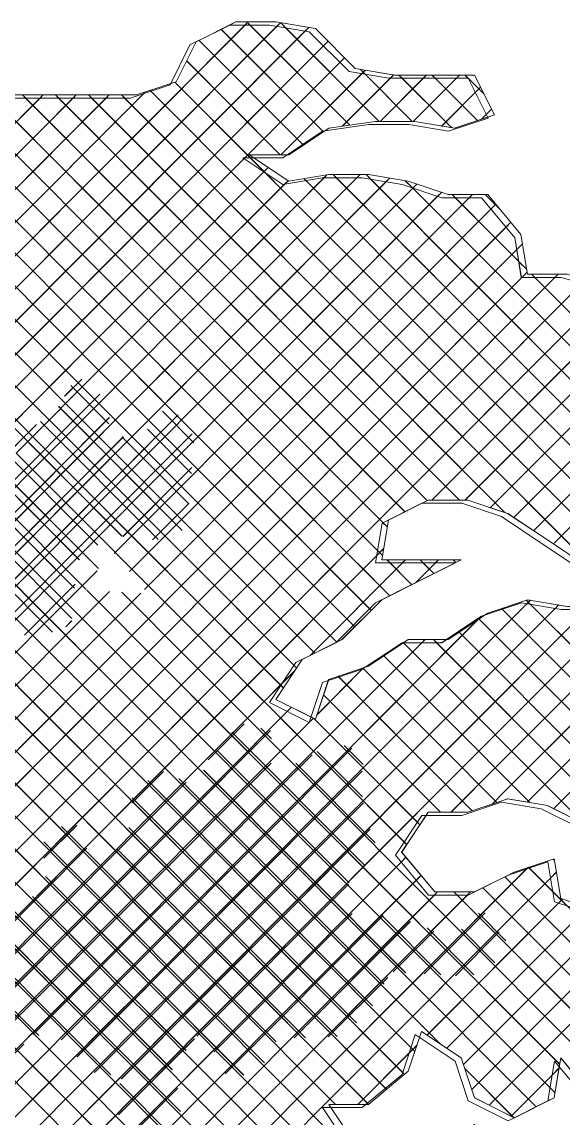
# Model space of a CAD drawing. Header units: millimetres. Extents: x -12186 to 152825, y -4386 to 9463.
# Drawn here: x 122309 to 123591, y 2885 to 5480 of the extents above; entities that cross this region are included whole.
import ezdxf

# ---------------------------------------------------------------- set-up
doc = ezdxf.new("R2010")
doc.units = ezdxf.units.MM
doc.layers.add('G-IMPT', color=8, linetype='Continuous', lineweight=5)
doc.layers.add('L-PLNT', color=71, linetype='Continuous', lineweight=5)

# ---------------------------------------------------------------- blocks, each defined once
blk = doc.blocks.new('SVA_Shades of Green Tree - Australian_Tree_based_on_Leopard_Tree_2901-V502-Section 4')
at = {"layer": 'G-IMPT'}
for p, q in [((-37307.8, 4766.4), (-36595.2, 5480.2)), ((-37266.1, 4729.8), (-36518.8, 5478.3)), ((-36602.8, 5472.8), (-36595.4, 5480.2)), ((-36591.2, 5472.8), (-36598.5, 5480.2)), ((-36354.4, 5235.7), (-36598.4, 5480.2)), ((-36527.4, 5469.9), (-36518.9, 5478.3)), ((-36506.5, 5466.4), (-36518.3, 5478.2)), ((-36284.6, 5244.3), (-36518.1, 5478.2)), ((-37308, 4766.4), (-36602.8, 5472.8)), ((-37266.2, 4729.8), (-36527.4, 5469.9)), ((-37199.7, 4718), (-36460.2, 5458.7)), ((-37199.5, 4718), (-36451.7, 5467.1)), ((-36718.6, 5433), (-36639, 5472.8)), ((-36420, 5222.9), (-36659.3, 5462.6)), ((-36417, 5220.1), (-36659.2, 5462.7)), ((-36354.5, 5235.7), (-36591.2, 5472.8)), ((-36284.7, 5244.3), (-36506.5, 5466.4)), ((-36460.2, 5458.7), (-36451.8, 5467.1)), ((-37158.9, 4680.3), (-36405.9, 5434.6)), ((-36465.6, 5190.2), (-36711.5, 5436.5)), ((-36464, 5188.7), (-36711.4, 5436.5)), ((-36417, 5423.5), (-36406, 5434.6)), ((-36833.8, 4931.7), (-37302.9, 5401.6)), ((-37159.1, 4680.3), (-36417, 5423.5)), ((-36886, 4905.5), (-37376.3, 5396.6)), ((-36886.1, 4905.5), (-37372.2, 5392.4)), ((-36831, 4930.4), (-36366.7, 5395.4)), ((-36519.4, 5165.7), (-36741.2, 5387.8)), ((-36519.3, 5165.7), (-36741, 5387.8)), ((-36603.6, 5158.3), (-36377.9, 5384.3)), ((-36377.9, 5384.3), (-36366.9, 5395.4)), ((-36938.2, 4879.4), (-37424.3, 5366.3)), ((-36938.3, 4879.4), (-37424.3, 5366.2)), ((-36517.9, 5165.7), (-36326.2, 5357.7)), ((-36517.8, 5165.7), (-36317.6, 5366.1)), ((-36372.1, 5233.2), (-36250.5, 5354.9)), ((-36318.3, 5356.4), (-36330.1, 5368.2)), ((-36206.3, 5244.3), (-36330, 5368.2)), ((-36326.2, 5357.7), (-36317.8, 5366.1)), ((-36206.5, 5244.3), (-36318.3, 5356.4)), ((-36282.7, 5244.3), (-36172.8, 5354.4)), ((-36258.6, 5347), (-36250.7, 5354.9)), ((-36230.7, 5347), (-36238.1, 5354.4)), ((-36113.6, 5229.8), (-36237.9, 5354.4)), ((-36204.4, 5244.3), (-36094.5, 5354.4)), ((-36180.3, 5347), (-36172.9, 5354.4)), ((-36152.4, 5347), (-36159.8, 5354.4)), ((-36052, 5246.6), (-36159.6, 5354.4)), ((-36102, 5347), (-36094.6, 5354.4)), ((-36073.7, 5346.6), (-36081.5, 5354.4)), ((-36036.2, 5309.2), (-36081.3, 5354.4)), ((-36590.3, 5158.3), (-36769.2, 5337.5)), ((-36296.1, 4863.7), (-36769.1, 5337.5)), ((-36372.2, 5233.2), (-36258.6, 5347)), ((-36282.8, 5244.3), (-36180.3, 5347)), ((-36113.7, 5229.8), (-36230.7, 5347)), ((-36204.5, 5244.3), (-36102, 5347)), ((-36052.1, 5246.6), (-36152.4, 5347)), ((-36136.7, 5233.7), (-36044.6, 5325.9)), ((-36036.3, 5309.2), (-36073.1, 5346)), ((-36056.9, 5313.7), (-36044.7, 5325.9)), ((-37447.9, 4939.8), (-37081.1, 5307.2)), ((-37447.9, 4939.9), (-37088.6, 5299.8)), ((-37410.7, 4898.8), (-37010.3, 5299.8)), ((-37410.5, 4898.8), (-37002.8, 5307.2)), ((-37368.1, 4863), (-36932.1, 5299.8)), ((-37368, 4863), (-36924.5, 5307.2)), ((-37332.7, 4820.1), (-36843.3, 5310.2)), ((-37332.6, 4820.1), (-36839.5, 5314)), ((-37123.1, 5299.8), (-37130.5, 5307.2)), ((-36472.3, 4648), (-37130.4, 5307.2)), ((-36472.4, 4648), (-37123.1, 5299.8)), ((-37088.6, 5299.8), (-37081.3, 5307.2)), ((-37044.8, 5299.8), (-37052.2, 5307.2)), ((-36422.9, 4677), (-37052.1, 5307.2)), ((-36423.1, 4677), (-37044.8, 5299.8)), ((-37010.3, 5299.8), (-37003, 5307.2)), ((-36966.5, 5299.8), (-36973.9, 5307.2)), ((-36402.1, 4734.5), (-36973.8, 5307.2)), ((-36402.2, 4734.5), (-36966.5, 5299.8)), ((-36932.1, 5299.8), (-36924.7, 5307.2)), ((-36888.2, 5299.8), (-36895.6, 5307.2)), ((-36378.7, 4789.5), (-36895.5, 5307.2)), ((-36378.8, 4789.5), (-36888.2, 5299.8)), ((-36843.3, 5310.2), (-36839.6, 5314)), ((-36826.1, 5316), (-36828, 5317.9)), ((-36354.8, 4844), (-36827.8, 5317.9)), ((-36354.9, 4844), (-36826.1, 5316)), ((-36136.8, 5233.7), (-36056.9, 5313.7)), ((-36955.6, 4818.4), (-37427.2, 5290.8)), ((-36955.7, 4818.4), (-37427.2, 5290.7)), ((-36833.9, 4931.7), (-37182.5, 5280.8)), ((-36042.3, 5249.8), (-36018.5, 5273.7)), ((-36030.8, 5261.4), (-36018.6, 5273.7)), ((-36042.4, 5249.8), (-36030.8, 5261.4)), ((-36964.3, 4748.7), (-37438.2, 5223.4)), ((-36964.4, 4748.7), (-37438.2, 5223.3)), ((-36417.2, 5220.1), (-36418.4, 5221.3)), ((-36464.2, 5188.7), (-36465.6, 5190.2)), ((-36920, 4625.8), (-37440.6, 5147.3)), ((-36919.9, 4625.8), (-37440.5, 5147.3)), ((-36831.1, 4930.4), (-36607.2, 5154.6)), ((-36606.5, 5155.3), (-36605.2, 5156.6)), ((-36605.2, 5156.6), (-36603.6, 5158.3)), ((-36555.9, 5123.7), (-36590.3, 5158.3)), ((-36777.8, 4905.3), (-36558.2, 5125.3)), ((-36777.7, 4905.3), (-36547.8, 5135.6)), ((-36692.1, 4834.2), (-36409.1, 5117.7)), ((-36686.9, 4761), (-36330, 5118.5)), ((-36558.2, 5125.3), (-36547.9, 5135.6)), ((-36296.3, 4863.7), (-36555.9, 5123.7)), ((-36415.8, 5111.1), (-36409.2, 5117.7)), ((-36386.7, 5111.1), (-36394, 5118.5)), ((-36073.8, 4797.9), (-36393.9, 5118.5)), ((-36337.5, 5111.1), (-36330.1, 5118.5)), ((-36305.1, 5107.8), (-36315.7, 5118.5)), ((-36052.2, 4854.6), (-36315.6, 5118.5)), ((-36724.6, 4880.2), (-36512.5, 5092.6)), ((-36724.5, 4880.2), (-36500.8, 5104.2)), ((-36687, 4761), (-36337.5, 5111.1)), ((-36653.7, 4715.9), (-36268.6, 5101.7)), ((-36653.6, 4715.9), (-36260, 5110.1)), ((-36615.9, 4675.2), (-36195.8, 5096.1)), ((-36512.3, 5092.9), (-36509.1, 5096.1)), ((-36509.1, 5096.1), (-36500.9, 5104.2)), ((-36494.4, 5032.3), (-36415.8, 5111.1)), ((-36458.4, 5104.5), (-36462.6, 5108.8)), ((-36124.5, 4770.2), (-36462.5, 5108.8)), ((-36124.7, 4770.2), (-36458.4, 5104.5)), ((-36074, 4797.9), (-36386.7, 5111.1)), ((-36052.3, 4854.6), (-36305.1, 5107.8)), ((-36268.6, 5101.7), (-36260.1, 5110.1)), ((-36206.2, 5087.2), (-36222.9, 5103.9)), ((-36030.6, 4911.4), (-36222.8, 5103.9)), ((-36205.1, 5086.8), (-36195.9, 5096.1)), ((-36942.3, 4569.8), (-37450, 5078.4)), ((-36942.4, 4569.8), (-37450, 5078.2)), ((-36616, 4675.2), (-36205.1, 5086.8)), ((-36339.6, 4873.7), (-36146.4, 5067.2)), ((-36339.5, 4873.7), (-36137, 5076.5)), ((-36276, 4859), (-36071.4, 5063.9)), ((-36275.8, 4859), (-36063.9, 5071.3)), ((-36030.7, 4911.4), (-36206.2, 5087.2)), ((-36146.4, 5067.2), (-36137.2, 5076.5)), ((-36104.7, 5063.9), (-36112, 5071.3)), ((-36001.7, 4960.9), (-36111.9, 5071.3)), ((-36001.8, 4960.9), (-36104.7, 5063.9)), ((-36071.4, 5063.9), (-36064, 5071.3)), ((-35996.1, 5033.6), (-36033.8, 5071.3)), ((-35996, 5033.6), (-36033.6, 5071.3)), ((-36222.5, 4834.1), (-36019.9, 5037.1)), ((-36222.4, 4834.1), (-36008.4, 5048.5)), ((-36019.9, 5037.1), (-36008.5, 5048.5)), ((-36692.2, 4834.2), (-36494.7, 5032)), ((-36187.3, 4791), (-35984.3, 4994.3)), ((-36187.1, 4791), (-35972.8, 5005.7)), ((-35984.3, 4994.3), (-35972.9, 5005.7)), ((-35955.3, 4914.3), (-36001.8, 4960.9)), ((-35935, 4894.1), (-36001.7, 4960.9)), ((-36056.6, 4843.4), (-35958.9, 4941.3)), ((-36056.5, 4843.4), (-35945.2, 4954.9)), ((-35958.9, 4941.3), (-35945.3, 4954.9)), ((-36957.6, 4803.7), (-36831.1, 4930.4)), ((-36957.4, 4803.7), (-36831, 4930.4)), ((-36688.8, 4786.3), (-36833.9, 4931.7)), ((-36688.7, 4786.3), (-36833.8, 4931.7)), ((-35442.8, 4322.5), (-36030.7, 4911.4)), ((-35442.7, 4322.5), (-36030.6, 4911.4)), ((-35935.2, 4894.1), (-35954.3, 4913.2)), ((-36957.2, 4725.6), (-36777.8, 4905.3)), ((-36957.1, 4725.6), (-36777.7, 4905.3)), ((-36932.5, 4671.9), (-36724.6, 4880.2)), ((-36932.4, 4671.9), (-36724.5, 4880.2)), ((-36279.5, 4297.9), (-36886.1, 4905.5)), ((-36265.7, 4284.2), (-36886, 4905.5)), ((-36882.3, 3937.8), (-35934, 4887.7)), ((-36792.7, 3949.1), (-35860.8, 4882.6)), ((-35946.6, 4875.2), (-35934.1, 4887.7)), ((-35916.3, 4875.2), (-35923.6, 4882.6)), ((-35343.2, 4301.3), (-35923.5, 4882.6)), ((-35868.3, 4875.2), (-35860.9, 4882.6)), ((-36288.5, 4228.5), (-36938.3, 4879.4)), ((-36276.9, 4217), (-36938.2, 4879.4)), ((-36882.4, 3937.8), (-35949, 4872.8)), ((-36792.8, 3949.1), (-35868.3, 4875.2)), ((-36675.1, 3988.6), (-35804.2, 4861)), ((-36675, 3988.6), (-35795, 4870)), ((-36576.5, 4636.4), (-36344.9, 4868.4)), ((-36576.4, 4636.4), (-36343.7, 4869.4)), ((-36403.3, 4731.4), (-36276, 4859)), ((-36403.2, 4731.4), (-36275.8, 4859)), ((-36343.9, 4869.4), (-36339.6, 4873.7)), ((-36343.7, 4869.4), (-36339.5, 4873.7)), ((-35648.9, 4215.3), (-36296.3, 4863.7)), ((-35645.1, 4211.6), (-36296.1, 4863.7)), ((-35544.5, 4345.9), (-36052.3, 4854.6)), ((-35544.3, 4345.9), (-36052.2, 4854.6)), ((-35948, 4873.7), (-35946.6, 4875.2)), ((-35344.8, 4302.7), (-35916.3, 4875.2)), ((-36933.2, 4592.8), (-36692.2, 4834.2)), ((-36933.1, 4592.8), (-36692.1, 4834.2)), ((-36876.8, 4178.7), (-36222.5, 4834.1)), ((-36876.7, 4178.7), (-36222.4, 4834.1)), ((-36640.4, 3944.8), (-35734.1, 4852.6)), ((-35688.1, 4176), (-36354.9, 4844)), ((-35684.3, 4172.4), (-36354.8, 4844)), ((-36281.1, 4304.8), (-35743.5, 4843.3)), ((-36131.9, 4768.1), (-36056.6, 4843.4)), ((-36131.7, 4768.1), (-36056.5, 4843.4)), ((-37175.8, 4585), (-36957.6, 4803.7)), ((-37175.7, 4585), (-36957.4, 4803.7)), ((-36337.3, 4198.9), (-36955.7, 4818.4)), ((-36259.8, 4121.4), (-36955.6, 4818.4)), ((-36159.8, 4347.9), (-35700.7, 4807.8)), ((-36159.7, 4347.9), (-35689.9, 4818.5)), ((-36841, 4136.2), (-36187.3, 4791)), ((-36840.8, 4136.2), (-36187.1, 4791)), ((-36542.8, 4640.1), (-36688.8, 4786.3)), ((-36542.7, 4640.1), (-36688.7, 4786.3)), ((-35775.4, 4185.1), (-36378.8, 4789.5)), ((-35775.3, 4185.1), (-36378.7, 4789.5)), ((-36081.4, 4347.9), (-35647.1, 4782.9)), ((-35586.5, 4309.5), (-36074, 4797.9)), ((-37322.4, 4124.5), (-36687, 4761)), ((-37322.2, 4124.5), (-36686.9, 4761)), ((-36929.4, 3969.2), (-36131.9, 4768.1)), ((-36929.3, 3969.2), (-36131.7, 4768.1)), ((-35612.5, 4257.2), (-36124.7, 4770.2)), ((-35606, 4250.8), (-36124.5, 4770.2)), ((-36081.5, 4347.9), (-35658, 4772.2)), ((-36021.1, 4330), (-35586.7, 4765.1)), ((-36021, 4330), (-35579.2, 4772.5)), ((-37192.6, 4489.8), (-36957.2, 4725.6)), ((-37192.5, 4489.8), (-36957.1, 4725.6)), ((-36307.4, 4090.6), (-36964.4, 4748.7)), ((-36303.7, 4086.9), (-36964.3, 4748.7)), ((-36488.4, 4646.2), (-36403.3, 4731.4)), ((-36488.3, 4646.2), (-36403.2, 4731.4)), ((-35987, 4318.7), (-36402.2, 4734.5)), ((-35986.9, 4318.7), (-36402.1, 4734.5)), ((-35965.8, 4306.8), (-35548.4, 4725)), ((-36894.4, 4262.3), (-37340, 4708.6)), ((-36894.3, 4262.3), (-37339.9, 4708.6)), ((-37277.2, 4091.3), (-36653.7, 4715.9)), ((-37277.1, 4091.3), (-36653.6, 4715.9)), ((-36964.8, 4513.8), (-37154.9, 4704.1)), ((-36964.7, 4513.8), (-37154.7, 4704.1)), ((-35966, 4306.8), (-35564.6, 4708.8)), ((-37232.1, 4058.2), (-36616, 4675.2)), ((-37231.9, 4058.2), (-36615.9, 4675.2)), ((-36094.5, 4347.9), (-36423.1, 4677)), ((-36094.4, 4347.9), (-36422.9, 4677)), ((-36951.7, 4241.2), (-37366, 4656.2)), ((-36951.5, 4241.2), (-37365.9, 4656.2)), ((-37145, 4459.1), (-36932.5, 4671.9)), ((-37144.8, 4459.1), (-36932.4, 4671.9)), ((-36171.5, 4346.6), (-36472.4, 4648)), ((-36171.4, 4346.6), (-36472.3, 4648)), ((-37186.9, 4025), (-36576.5, 4636.4)), ((-37186.8, 4025), (-36576.4, 4636.4)), ((-37012, 4482.7), (-37166.6, 4637.5)), ((-37011.9, 4482.7), (-37166.5, 4637.5)), ((-37030.2, 4594.1), (-36989.8, 4634.5)), ((-37030, 4594.1), (-36989.7, 4634.5)), ((-36346.6, 4051.4), (-36920, 4625.8)), ((-36342.8, 4047.7), (-36919.9, 4625.8)), ((-36912.7, 4221.1), (-36488.4, 4646.2)), ((-36912.6, 4221.1), (-36488.3, 4646.2)), ((-36223.7, 4320.4), (-36542.8, 4640.1)), ((-36223.6, 4320.4), (-36542.7, 4640.1)), ((-36995.5, 4206.6), (-37385.6, 4597.4)), ((-36995.3, 4206.6), (-37385.4, 4597.4)), ((-37375.9, 4169.3), (-36947.1, 4598.9)), ((-37375.9, 4169.2), (-36947, 4598.9)), ((-36925.6, 4528.8), (-37015.7, 4619)), ((-36925.5, 4528.8), (-37015.5, 4619)), ((-35919, 4275.4), (-35594.3, 4600.7)), ((-35918.8, 4275.4), (-35575.8, 4619)), ((-36950.4, 4185.6), (-37357.9, 4593.9)), ((-36950.3, 4185.6), (-37357.8, 4593.9)), ((-37059.7, 4452), (-37178.3, 4570.8)), ((-37059.6, 4452), (-37178.2, 4570.8)), ((-37085.2, 4440.5), (-36933.2, 4592.8)), ((-37085.1, 4440.5), (-36933.1, 4592.8)), ((-36751.6, 4276.1), (-37044.5, 4569.4)), ((-36751.5, 4276.1), (-37044.4, 4569.4)), ((-36386.4, 4012.8), (-36942.4, 4569.8)), ((-36385, 4011.6), (-36942.3, 4569.8)), ((-35871.9, 4244.1), (-35540.6, 4575.9)), ((-37375.3, 4091.5), (-36924.4, 4543.1)), ((-37375.3, 4091.4), (-36924.3, 4543.1)), ((-37338, 3972), (-36761.4, 4549.6)), ((-37337.8, 3972), (-36761.3, 4549.6)), ((-36723.9, 4483.6), (-36798.5, 4558.3)), ((-36723.8, 4483.6), (-36798.3, 4558.3)), ((-35872, 4244.1), (-35549.1, 4567.5)), ((-37006.7, 4139.4), (-37392.7, 4526)), ((-37006.5, 4139.4), (-37392.6, 4526.1)), ((-36979.3, 4136.1), (-37382.6, 4540.1)), ((-36979.1, 4136.1), (-37382.5, 4540.1)), ((-37382, 4241.7), (-37097, 4527.2)), ((-37382, 4241.5), (-37096.8, 4527.2)), ((-36808.5, 4254.6), (-37087.6, 4534.2)), ((-36808.4, 4254.6), (-37087.5, 4534.2)), ((-37375.3, 4013.1), (-36891.2, 4497.9)), ((-37375.3, 4013), (-36891.1, 4497.9)), ((-37258.5, 3973.2), (-36727.8, 4504.8)), ((-37258.4, 3973.2), (-36727.7, 4504.8)), ((-36437.3, 3985.4), (-36964.8, 4513.8)), ((-36437.2, 3985.4), (-36964.7, 4513.8)), ((-36736, 4338.8), (-36894.8, 4497.9)), ((-36735.9, 4338.8), (-36894.7, 4497.9)), ((-36730, 4411.2), (-36834.1, 4515.5)), ((-36729.8, 4411.2), (-36833.9, 4515.5)), ((-37024.8, 4103.5), (-37394.7, 4473.9)), ((-37025, 4103.5), (-37394.7, 4473.8)), ((-36494.4, 3964.2), (-37012, 4482.7)), ((-36480.5, 3950.4), (-37011.9, 4482.7)), ((-37013.1, 4067.5), (-37395.6, 4450.6)), ((-37013.2, 4067.5), (-37395.6, 4450.5)), ((-37254.1, 4271.3), (-37085.2, 4440.5)), ((-37254, 4271.3), (-37085.1, 4440.5)), ((-36675.3, 3988.5), (-37145.2, 4459.2)), ((-36675.2, 3988.5), (-37145, 4459.2)), ((-36517.8, 3909.2), (-37059.7, 4452)), ((-36511.8, 3903.3), (-37059.6, 4452)), ((-36892, 4261.9), (-36728.8, 4425.4)), ((-36891.9, 4261.9), (-36728.6, 4425.4)), ((-37058.7, 4034.8), (-37396.2, 4372.8)), ((-37058.8, 4034.8), (-37396.2, 4372.7)), ((-36822.1, 4253.5), (-36735.9, 4339.8)), ((-36821.9, 4253.5), (-36735.8, 4339.8)), ((-36494.4, 4091.2), (-36281.9, 4304.1)), ((-36275.9, 4294.3), (-36278.9, 4297.3)), ((-36265.8, 4284.2), (-36275.9, 4294.3)), ((-37071.3, 4071.4), (-37240.6, 4241.1)), ((-37071.1, 4071.4), (-37240.5, 4241.1)), ((-36636.7, 3870.1), (-36274.2, 4233.2)), ((-36290.5, 4217), (-36274.3, 4233.2)), ((-36636.8, 3870.1), (-36290.5, 4217)), ((-36449.3, 3979.4), (-36222.7, 4206.3)), ((-36277, 4217), (-36288.5, 4228.5)), ((-36259, 4199), (-36266.4, 4206.3)), ((-36207.6, 4147.6), (-36266.3, 4206.3)), ((-36230.2, 4199), (-36222.8, 4206.3)), ((-36198.6, 4152.1), (-36144.4, 4206.3)), ((-36180.7, 4199), (-36188.1, 4206.3)), ((-36155.4, 4173.7), (-36188, 4206.3)), ((-36151.9, 4199), (-36144.5, 4206.3)), ((-36103.3, 4199.8), (-36109.8, 4206.3)), ((-36103.2, 4199.8), (-36109.7, 4206.3)), ((-37117.5, 4039.3), (-37273.8, 4195.8)), ((-37117.4, 4039.3), (-37273.6, 4195.8)), ((-37042, 4091.7), (-36953.5, 4180.3)), ((-37041.9, 4091.7), (-36953.4, 4180.3)), ((-36449.4, 3979.4), (-36230.3, 4198.9)), ((-36259.9, 4121.4), (-36336.6, 4198.2)), ((-36207.7, 4147.6), (-36259, 4198.9)), ((-36198.7, 4152.1), (-36152, 4198.9)), ((-36155.5, 4173.7), (-36180.7, 4198.9)), ((-37090.2, 3855.2), (-37375.6, 4141.1)), ((-37090.3, 3855.2), (-37375.6, 4141)), ((-37125.5, 4028), (-37005.1, 4148.6)), ((-37125.3, 4028), (-37005, 4148.6)), ((-36792.6, 3949.2), (-36977.5, 4134.3)), ((-36792.5, 3949.2), (-36977.3, 4134.3)), ((-36966.5, 4088.8), (-36924.1, 4131.3)), ((-36966.4, 4088.8), (-36924, 4131.3)), ((-36948.5, 4028.5), (-36849.9, 4127.2)), ((-36948.3, 4028.5), (-36849.8, 4127.2)), ((-36738.2, 3973.1), (-36894.6, 4129.7)), ((-36738, 3973.1), (-36894.4, 4129.7)), ((-36037.2, 3764.9), (-35668.1, 4134.6)), ((-36037.1, 3764.9), (-35667.9, 4134.7)), ((-36001.4, 3722.3), (-35588.4, 4136)), ((-36001.3, 3722.3), (-35580.8, 4143.4)), ((-36947.7, 4026.1), (-37025, 4103.5)), ((-36947.6, 4026.1), (-37024.8, 4103.5)), ((-36347.6, 3689.3), (-35935.1, 4102.4)), ((-36347.4, 3689.3), (-35926.5, 4110.9)), ((-35985.4, 3659.9), (-35530.4, 4115.7)), ((-35985.3, 3659.9), (-35520.4, 4125.5)), ((-35926.3, 4101), (-35936.3, 4111)), ((-35312.2, 3485.9), (-35936.2, 4111)), ((-35935.1, 4102.4), (-35926.7, 4110.9)), ((-37294.2, 3839), (-37042, 4091.7)), ((-37294.1, 3839), (-37041.9, 4091.7)), ((-37273.4, 3781.5), (-36966.5, 4088.8)), ((-37273.3, 3781.5), (-36966.4, 4088.8)), ((-36640.6, 3944.8), (-36495.3, 4090.3)), ((-36303.8, 4086.9), (-36307.4, 4090.6)), ((-36210.7, 3747.9), (-35868, 4091.2)), ((-36210.6, 3747.9), (-35859.4, 4099.7)), ((-36115.5, 3764.9), (-35792, 4088.9)), ((-36115.4, 3764.9), (-35784.5, 4096.3)), ((-35993.2, 4089.5), (-35995, 4091.4)), ((-35636.3, 3732.2), (-35994.9, 4091.4)), ((-35636.4, 3732.2), (-35993.2, 4089.5)), ((-35934.4, 3632.5), (-35478.2, 4089.6)), ((-35934.3, 3632.5), (-35468.2, 4099.4)), ((-35312.3, 3485.9), (-35926.3, 4101)), ((-35871.5, 3617.1), (-35400.6, 4088.9)), ((-35871.4, 3617.1), (-35393.1, 4096.3)), ((-35868, 4091.2), (-35859.5, 4099.7)), ((-37090.2, 3776.8), (-37375.3, 4062.3)), ((-37090.3, 3776.8), (-37375.3, 4062.2)), ((-36934.9, 3934.8), (-37071.3, 4071.4)), ((-36934.8, 3934.8), (-37071.1, 4071.4)), ((-37027.3, 4047.9), (-37013.7, 4061.6)), ((-37027.2, 4047.9), (-37013.5, 4061.6)), ((-36403.7, 3711.4), (-36050.8, 4065)), ((-36403.6, 3711.4), (-36050.6, 4065)), ((-36343, 4047.7), (-36346.6, 4051.4)), ((-35673.6, 3691), (-36048.5, 4066.5)), ((-35667.6, 3685.1), (-36048.4, 4066.5)), ((-37235.9, 3740.5), (-36948.5, 4028.5)), ((-37235.8, 3740.5), (-36948.3, 4028.5)), ((-36997, 3918.6), (-37117.5, 4039.3)), ((-36996.8, 3918.6), (-37117.4, 4039.3)), ((-36847.1, 3925.3), (-36947.7, 4026.1)), ((-36847, 3925.3), (-36947.6, 4026.1)), ((-35704.9, 3643.9), (-36095.5, 4035.1)), ((-35699.7, 3638.8), (-36095.4, 4035.1)), ((-37049.6, 3892.8), (-37166.6, 4010.1)), ((-37049.4, 3892.8), (-37166.5, 4010.1)), ((-36514.6, 3678.8), (-36183.7, 4010.2)), ((-36514.5, 3678.8), (-36176.2, 4017.6)), ((-36387.7, 4010.3), (-36467.3, 3970.4)), ((-35798.1, 3580.4), (-36227.1, 4010.2)), ((-35798, 3580.4), (-36227, 4010.2)), ((-36183.7, 4010.2), (-36176.4, 4017.6)), ((-36148.9, 4010.2), (-36156.3, 4017.6)), ((-35746.6, 3607.4), (-36156.2, 4017.6)), ((-35748.2, 3608.8), (-36148.9, 4010.2)), ((-37392.6, 3269.9), (-36675.1, 3988.6)), ((-37392.6, 3269.8), (-36675, 3988.6)), ((-36637, 3871.7), (-36738.2, 3973.1)), ((-36636.1, 3870.9), (-36738, 3973.1)), ((-36641.2, 3954.3), (-36675.3, 3988.5)), ((-36641.1, 3954.3), (-36675.2, 3988.5)), ((-36060.6, 3764.9), (-36274.1, 3978.8)), ((-36060.4, 3764.9), (-36274, 3978.8)), ((-37390.9, 3350), (-36792.8, 3949.1)), ((-37390.9, 3349.9), (-36792.7, 3949.1)), ((-36973.9, 3924.6), (-36929.4, 3969.2)), ((-36973.7, 3924.6), (-36929.3, 3969.2)), ((-36669.2, 3825.5), (-36792.6, 3949.2)), ((-36669.1, 3825.5), (-36792.5, 3949.2)), ((-36556.5, 3869.5), (-36641.2, 3954.3)), ((-36399.7, 3712.6), (-36641.1, 3954.3)), ((-36486.5, 3956.2), (-36493.3, 3963)), ((-36480.6, 3950.4), (-36486.5, 3956.2)), ((-36432.3, 3839.7), (-36324.8, 3947.3)), ((-36432.1, 3839.7), (-36320.9, 3951.1)), ((-36324.8, 3947.3), (-36321.1, 3951.1)), ((-36322.6, 3948.9), (-36323.8, 3950.2)), ((-36138.7, 3764.9), (-36323.7, 3950.2)), ((-36138.9, 3764.9), (-36322, 3948.3)), ((-37391.7, 3427.5), (-36882.3, 3937.8)), ((-37391.5, 3427.9), (-36882.4, 3937.8)), ((-37330.2, 3254), (-36640.6, 3944.8)), ((-37330.1, 3254), (-36640.4, 3944.8)), ((-37090.3, 3808), (-36973.9, 3924.6)), ((-37090.2, 3808), (-36973.7, 3924.6)), ((-35913, 2911.2), (-36934.9, 3934.8)), ((-35912.9, 2911.2), (-36934.8, 3934.8)), ((-36702, 3779.9), (-36847.1, 3925.3)), ((-36701.9, 3779.9), (-36847, 3925.3)), ((-36707.2, 3721.1), (-36485, 3943.6)), ((-36514.4, 3914.3), (-36485.2, 3943.6)), ((-36380.7, 3928.7), (-36382.6, 3930.6)), ((-36204.2, 3752), (-36382.4, 3930.6)), ((-36204.4, 3752), (-36380.7, 3928.7)), ((-37127.9, 3736), (-37301.7, 3910.1)), ((-37127.8, 3736), (-37301.6, 3910.1)), ((-36139.6, 3059.8), (-36997, 3918.6)), ((-36139.5, 3059.8), (-36996.8, 3918.6)), ((-36558.9, 3869.7), (-36514.4, 3914.3)), ((-36512, 3903.3), (-36517.8, 3909.2)), ((-37251.9, 3254), (-36636.8, 3870.1)), ((-37251.8, 3254), (-36636.7, 3870.1)), ((-36209.5, 3051.4), (-37049.6, 3892.8)), ((-36200.3, 3042.2), (-37049.4, 3892.8)), ((-36707.3, 3721.1), (-36560.6, 3868)), ((-36460.4, 3694.8), (-36636.2, 3870.9)), ((-36460.2, 3694.8), (-36636.1, 3870.9)), ((-36399.8, 3712.6), (-36555.3, 3868.3)), ((-36251.9, 3721.2), (-36416.7, 3886.4)), ((-36251.8, 3721.2), (-36416.6, 3886.4)), ((-36685.1, 3135.8), (-37405.3, 3857.1)), ((-36685.2, 3135.8), (-37405.2, 3857)), ((-36229.1, 2992.6), (-37090.3, 3855.2)), ((-36224.6, 2988.1), (-37090.2, 3855.2)), ((-36658, 3692), (-36502.7, 3847.6)), ((-36657.9, 3692), (-36492.7, 3857.4)), ((-36502.7, 3847.6), (-36492.9, 3857.4)), ((-36690.1, 3732.9), (-36605.1, 3817.9)), ((-36689.9, 3732.9), (-36605, 3817.9)), ((-36520.9, 3676.9), (-36669.2, 3825.5)), ((-36520.7, 3676.9), (-36669.1, 3825.5)), ((-36608.7, 3663), (-36450.5, 3821.5)), ((-36608.6, 3663), (-36440.5, 3831.3)), ((-36450.5, 3821.5), (-36440.7, 3831.3)), ((-36299.4, 3690.4), (-36439.5, 3830.7)), ((-36299.3, 3690.4), (-36439.4, 3830.7)), ((-37327.4, 3016.1), (-36542.5, 3802.3)), ((-37327.2, 3016.1), (-36542.4, 3802.3)), ((-37198.5, 3699.6), (-37090.3, 3808)), ((-37198.4, 3699.6), (-37090.2, 3808)), ((-36318.4, 3482.1), (-36634.3, 3798.5)), ((-36318.3, 3482.1), (-36634.1, 3798.5)), ((-36540.3, 3782.8), (-36565.5, 3808)), ((-36540.2, 3782.8), (-36565.4, 3808)), ((-36990.3, 3363.1), (-37402.9, 3776.4)), ((-36990.5, 3363.1), (-37402.9, 3776.2)), ((-36270, 2955.1), (-37090.3, 3776.8)), ((-36267.3, 2952.5), (-37090.2, 3776.8)), ((-36743.6, 3135.8), (-36115.5, 3764.9)), ((-36743.4, 3135.8), (-36115.4, 3764.9)), ((-36576.4, 3654.2), (-36702, 3779.9)), ((-36576.3, 3654.2), (-36701.9, 3779.9)), ((-36665.3, 3135.8), (-36037.2, 3764.9)), ((-36665.1, 3135.8), (-36037.1, 3764.9)), ((-36323.1, 3722.1), (-36367.9, 3766.9)), ((-36323, 3722.1), (-36367.8, 3766.9)), ((-36005.9, 3631.7), (-36138.9, 3764.9)), ((-36005.8, 3631.7), (-36138.7, 3764.9)), ((-35995.6, 3699.8), (-36060.6, 3764.9)), ((-35995.5, 3699.8), (-36060.4, 3764.9)), ((-37104.6, 3082.3), (-36443.7, 3744.3)), ((-37104.5, 3082.3), (-36443.6, 3744.3)), ((-37038.7, 3070), (-36349.7, 3760.1)), ((-37038.5, 3070), (-36349.5, 3760.1)), ((-36821.9, 3135.8), (-36210.7, 3747.9)), ((-36821.7, 3135.8), (-36210.6, 3747.9)), ((-36356.3, 3441.6), (-36672.2, 3758)), ((-36356.2, 3441.6), (-36672, 3758)), ((-36324.3, 3644.9), (-36431.8, 3752.5)), ((-36324.2, 3644.9), (-36431.7, 3752.5)), ((-36064.6, 3612.1), (-36204.4, 3752)), ((-36064.5, 3612.1), (-36204.2, 3752)), ((-37274.1, 2991), (-36541.2, 3725.1)), ((-37274, 2991), (-36541.1, 3725.1)), ((-36528.7, 3135.8), (-37127.9, 3736)), ((-36528.5, 3135.8), (-37127.8, 3736)), ((-37064.7, 3363.1), (-36707.3, 3721.1)), ((-37064.6, 3363.1), (-36707.2, 3721.1)), ((-36294.1, 3536.2), (-36482.7, 3725.1)), ((-36294, 3536.2), (-36482.6, 3725.1)), ((-36225.6, 3538.1), (-36399.8, 3712.6)), ((-36219.7, 3532.2), (-36399.7, 3712.6)), ((-36139.6, 3608.7), (-36251.9, 3721.2)), ((-36139.5, 3608.7), (-36251.8, 3721.2)), ((-36114.8, 3608.7), (-36001.4, 3722.3)), ((-36114.6, 3608.7), (-36001.3, 3722.3)), ((-36607, 3135.8), (-37173.2, 3703)), ((-36606.8, 3135.8), (-37173.1, 3703)), ((-37001.1, 3029.2), (-36325.1, 3706.3)), ((-37000.9, 3029.2), (-36325, 3706.3)), ((-36986.4, 3363.1), (-36658, 3692)), ((-36986.3, 3363.1), (-36657.9, 3692)), ((-36884.7, 3229.7), (-36403.7, 3711.4)), ((-36884.5, 3229.7), (-36403.6, 3711.4)), ((-36870.2, 3630.9), (-36796, 3705.1)), ((-36870.1, 3630.9), (-36795.9, 3705.1)), ((-36869.5, 3166.5), (-36347.6, 3689.3)), ((-36869.4, 3166.5), (-36347.4, 3689.3)), ((-36273, 3201.3), (-36759.6, 3688.8)), ((-36272.8, 3201.3), (-36759.5, 3688.8)), ((-36222.1, 3228.8), (-36700.8, 3708.3)), ((-36222, 3228.8), (-36700.7, 3708.3)), ((-35671.5, 2904.5), (-36460.4, 3694.8)), ((-35671.3, 2904.5), (-36460.2, 3694.8)), ((-36194.3, 3585.1), (-36299.4, 3690.4)), ((-36188.3, 3579.3), (-36299.3, 3690.4)), ((-35927.2, 3631.3), (-35995.6, 3699.8)), ((-35927.1, 3631.3), (-35995.5, 3699.8)), ((-37420.2, 3001.5), (-36742.6, 3680.2)), ((-37420.2, 3001.4), (-36742.5, 3680.2)), ((-37068.6, 3363.1), (-37390.6, 3685.5)), ((-37068.8, 3363.1), (-37390.6, 3685.4)), ((-36915, 3356.2), (-36608.7, 3663)), ((-36914.9, 3356.2), (-36608.6, 3663)), ((-36899.8, 3292.9), (-36514.6, 3678.8)), ((-36899.7, 3292.9), (-36514.5, 3678.8)), ((-36300.4, 3150.4), (-36833.3, 3684.1)), ((-36300.3, 3150.4), (-36833.2, 3684.1)), ((-35866.8, 3021.8), (-36520.9, 3676.9)), ((-35857, 3012.1), (-36520.7, 3676.9)), ((-36017.4, 3627.8), (-35985.4, 3659.9)), ((-36017.3, 3627.8), (-35985.3, 3659.9)), ((-36338.3, 3109.9), (-36870.2, 3642.7)), ((-36338.2, 3109.9), (-36870.1, 3642.7)), ((-35879.9, 2956.5), (-36576.4, 3654.2)), ((-35868.2, 2944.9), (-36576.3, 3654.2)), ((-36959.7, 2992.2), (-36321.9, 3631.1)), ((-36959.6, 2992.2), (-36321.8, 3631.1)), ((-35793.9, 3578.3), (-35885.1, 3624)), ((-37130.9, 3347), (-37384.2, 3600.8)), ((-37131.1, 3347), (-37384.2, 3600.6)), ((-36188.5, 3579.3), (-36194.3, 3585.1)), ((-37079.3, 3499.8), (-37001.8, 3577.5)), ((-37079.2, 3499.8), (-37001.7, 3577.5)), ((-36989, 3526.4), (-37037.8, 3575.3)), ((-36988.9, 3526.4), (-37037.7, 3575.3)), ((-36895.9, 2977.7), (-36306.2, 3568.4)), ((-36895.8, 2977.7), (-36306, 3568.4)), ((-36384.7, 3078), (-36878.5, 3572.6)), ((-36384.6, 3078), (-36878.4, 3572.6)), ((-36557, 3015.2), (-37079.6, 3538.7)), ((-36556.9, 3015.2), (-37079.5, 3538.7)), ((-36219.8, 3532.2), (-36225.6, 3538.1)), ((-37420.6, 3079.5), (-36977.4, 3523.4)), ((-37420.6, 3079.4), (-36977.3, 3523.4)), ((-36528.8, 3065.4), (-36988.1, 3525.4)), ((-36528.7, 3065.4), (-36987.9, 3525.4)), ((-36459.3, 3074.3), (-36906.7, 3522.4)), ((-36459.2, 3074.3), (-36906.6, 3522.4)), ((-36587, 3135.8), (-36232.7, 3490.6)), ((-36586.8, 3135.8), (-36221.2, 3502)), ((-36232.7, 3490.6), (-36221.4, 3502)), ((-35929.3, 3476.5), (-35931.2, 3478.4)), ((-35628.4, 3175.2), (-35931, 3478.4)), ((-35869.9, 3495.4), (-35872.4, 3498)), ((-35869.8, 3495.4), (-35872.3, 3498)), ((-36920.5, 2987.3), (-37384.9, 3452.5)), ((-36920.6, 2987.3), (-37384.9, 3452.4)), ((-36755.6, 2900.5), (-37320.2, 3466)), ((-36755.5, 2900.5), (-37320.1, 3466)), ((-36606, 2985.9), (-37075.9, 3456.5)), ((-36605.9, 2985.9), (-37075.7, 3456.5)), ((-36508.5, 3135.8), (-36185.6, 3459.2)), ((-36431, 2978.3), (-35935.7, 3474.4)), ((-36430.9, 2978.3), (-35931.9, 3478.1)), ((-36407.4, 2923.5), (-35878.7, 3453)), ((-36407.2, 2923.5), (-35865, 3466.7)), ((-36197.1, 3447.8), (-36185.8, 3459.2)), ((-36058.9, 3420), (-35979.3, 3459.9)), ((-35686.6, 3155.2), (-35987, 3456)), ((-35698.3, 3166.7), (-35987, 3455.9)), ((-35935.7, 3474.4), (-35932, 3478.1)), ((-35873.3, 3420.4), (-35929.3, 3476.5)), ((-35878.7, 3453), (-35865.1, 3466.7)), ((-36717.3, 3078.2), (-36357.5, 3438.5)), ((-36717.1, 3078.2), (-36357.4, 3438.5)), ((-36508.7, 3135.8), (-36197.1, 3447.8)), ((-35709.5, 3099.5), (-36039.3, 3429.8)), ((-35697.1, 3087.2), (-36039.2, 3429.8)), ((-36742.7, 3044.4), (-37106.6, 3408.9)), ((-36742.6, 3044.4), (-37106.5, 3408.9)), ((-36478.2, 3087.8), (-36154, 3412.6)), ((-36478.1, 3087.8), (-36146.5, 3420)), ((-36454.6, 3033), (-36075.7, 3412.6)), ((-36454.5, 3033), (-36068.2, 3420)), ((-36171.5, 3081.2), (-35850.4, 3402.9)), ((-36154, 3412.6), (-36146.6, 3420)), ((-36100.4, 3412.6), (-36107.8, 3420)), ((-35612.6, 2924.2), (-36107.7, 3420)), ((-35700.6, 3012.2), (-36100.4, 3412.6)), ((-36085.1, 3011.1), (-35687.4, 3409.4)), ((-36084.9, 3011.1), (-35687.2, 3409.5)), ((-36075.7, 3412.6), (-36068.3, 3420)), ((-35840, 3387.1), (-35873.3, 3420.4)), ((-35859.7, 3393.7), (-35850.5, 3402.9)), ((-37091.1, 3079.8), (-37391.2, 3380.4)), ((-37091.3, 3079.8), (-37391.2, 3380.3)), ((-36775.1, 2998.5), (-37158.1, 3382)), ((-36775, 2998.5), (-37158, 3382)), ((-36171.7, 3081.2), (-35859.7, 3393.7)), ((-36124.6, 3049.8), (-35791.6, 3383.3)), ((-37266.2, 3161.2), (-37064.7, 3363.1)), ((-37266.1, 3161.2), (-37064.6, 3363.1)), ((-37171.4, 3177.8), (-36986.4, 3363.1)), ((-37171.3, 3177.8), (-36986.3, 3363.1)), ((-37089, 3181.8), (-36915, 3356.2)), ((-37088.9, 3181.8), (-36914.9, 3356.2)), ((-36868.6, 3162.5), (-37068.8, 3363.1)), ((-36868.4, 3162.5), (-37068.6, 3363.1)), ((-36893.3, 3265.7), (-36990.5, 3363.1)), ((-36893.2, 3265.7), (-36990.3, 3363.1)), ((-36675.8, 3041.3), (-36348.8, 3368.8)), ((-36675.7, 3041.3), (-36348.7, 3368.8)), ((-36649.7, 2989), (-36275.3, 3364.1)), ((-36649.6, 2989), (-36275.2, 3364.1)), ((-36486.3, 3074.3), (-36211.1, 3349.9)), ((-36486.2, 3074.3), (-36211, 3349.9)), ((-36138.8, 3223.7), (-36278.9, 3364.1)), ((-36138.6, 3223.7), (-36278.7, 3364.1)), ((-36178.2, 3226), (-36034, 3370.5)), ((-36178, 3226), (-36033.8, 3370.5)), ((-36124.7, 3049.8), (-35801, 3374.1)), ((-35984.6, 3304.6), (-36049.3, 3369.4)), ((-35984.5, 3304.6), (-36049.2, 3369.4)), ((-36913.5, 3129.1), (-37131.1, 3347)), ((-36913.4, 3129.1), (-37130.9, 3347)), ((-36251.9, 3230.6), (-36155.7, 3327)), ((-36251.8, 3230.6), (-36155.5, 3327)), ((-36060.8, 3224.1), (-36171.5, 3335)), ((-36060.7, 3224.1), (-36171.4, 3335)), ((-36104.2, 3221.7), (-36000.4, 3325.7)), ((-36104.1, 3221.7), (-36000.3, 3325.7)), ((-36010.9, 3252.5), (-36089.7, 3331.5)), ((-36010.8, 3252.5), (-36089.6, 3331.5)), ((-36065.5, 2952.3), (-35695.9, 3322.4)), ((-36065.3, 2952.3), (-35679.7, 3338.6)), ((-36976.7, 3114), (-37168.5, 3306.1)), ((-36976.5, 3114), (-37168.4, 3306.1)), ((-37046, 3146.5), (-36899.8, 3292.9)), ((-37045.8, 3146.5), (-36899.7, 3292.9)), ((-36024.2, 2915.2), (-35662.6, 3277.4)), ((-36024.1, 2915.2), (-35651.1, 3288.8)), ((-37126.5, 3185.6), (-37206, 3265.2)), ((-37126.3, 3185.6), (-37205.9, 3265.2)), ((-36763.5, 3135.8), (-36893.3, 3265.7)), ((-36763.4, 3135.8), (-36893.2, 3265.7)), ((-37002.9, 3111.3), (-36884.7, 3229.7)), ((-37002.8, 3111.3), (-36884.5, 3229.7)), ((-36405.5, 3076.7), (-36264.7, 3217.8)), ((-36405.4, 3076.7), (-36264.6, 3217.8)), ((-37408.1, 2862.2), (-37089, 3181.8)), ((-37408.1, 2862.1), (-37088.9, 3181.8)), ((-36539.3, 2519), (-37193.2, 3174)), ((-36539.2, 2519), (-37193, 3174)), ((-36487.1, 2545.1), (-37126.5, 3185.6)), ((-36487, 2545.1), (-37126.3, 3185.6)), ((-37392.3, 2799.6), (-37046, 3146.5)), ((-37392.3, 2799.5), (-37045.8, 3146.5)), ((-36571.6, 2472.9), (-37259.9, 3162.3)), ((-36552.4, 2453.8), (-37259.7, 3162.3)), ((-36904.6, 3131.3), (-36869.5, 3166.5)), ((-36904.5, 3131.3), (-36869.4, 3166.5)), ((-36841.8, 3135.8), (-36868.6, 3162.5)), ((-36841.7, 3135.8), (-36868.4, 3162.5)), ((-37385.5, 2649.6), (-36904.6, 3131.3)), ((-37385.5, 2649.5), (-36904.5, 3131.3)), ((-36584.2, 2407.1), (-37313, 3137.2)), ((-36584.1, 2407.1), (-37312.9, 3137.2)), ((-37142.6, 2814.5), (-36821.9, 3135.8)), ((-37142.4, 2814.5), (-36821.7, 3135.8)), ((-37090.4, 2788.4), (-36743.6, 3135.8)), ((-37090.2, 2788.4), (-36743.4, 3135.8)), ((-37048.5, 2751.8), (-36665.3, 3135.8)), ((-37048.4, 2751.8), (-36665.1, 3135.8)), ((-37017.2, 2704.8), (-36587, 3135.8)), ((-37017.1, 2704.8), (-36586.8, 3135.8)), ((-37009, 2634.6), (-36508.7, 3135.8)), ((-37008.9, 2634.6), (-36508.5, 3135.8)), ((-36495.5, 2710.4), (-36913.5, 3129.1)), ((-35989.2, 2203.4), (-36913.4, 3129.1)), ((-35963.9, 2256.3), (-36841.8, 3135.8)), ((-35957.9, 2250.5), (-36841.7, 3135.8)), ((-36310.1, 2681.5), (-36763.5, 3135.8)), ((-35916.8, 2287.7), (-36763.4, 3135.8)), ((-35837.7, 2286.8), (-36685.2, 3135.8)), ((-35837.6, 2286.8), (-36685.1, 3135.8)), ((-36416.7, 2945.2), (-36607, 3135.8)), ((-36416.6, 2945.2), (-36606.8, 3135.8)), ((-36476.3, 3083.3), (-36528.7, 3135.8)), ((-36476.2, 3083.3), (-36528.5, 3135.8)), ((-37388.6, 2724.9), (-37002.9, 3111.3)), ((-37388.6, 2724.8), (-37002.8, 3111.3)), ((-35991, 2126.6), (-36976.7, 3114)), ((-35965.1, 2100.9), (-36976.5, 3114)), ((-37036.2, 2528.9), (-36478.2, 3087.8)), ((-37036.1, 2528.9), (-36478.1, 3087.8)), ((-36902.9, 2892.2), (-36722.9, 3072.5)), ((-36902.8, 2892.2), (-36722.8, 3072.5)), ((-36312.8, 2919.5), (-36476.3, 3083.3)), ((-36310, 2916.9), (-36476.2, 3083.3)), ((-37248, 2938.7), (-37127.2, 3059.7)), ((-37247.9, 2938.7), (-37127.1, 3059.7)), ((-36335.8, 2916.8), (-36213.6, 3039.2)), ((-36335.7, 2916.8), (-36195.2, 3057.5)), ((-36213.6, 3039.2), (-36195.3, 3057.5)), ((-36200.4, 3042.2), (-36209.5, 3051.4)), ((-37062.3, 2424.3), (-36454.6, 3033)), ((-37062.2, 2424.3), (-36454.5, 3033)), ((-35857.2, 3012.1), (-35865.9, 3020.9)), ((-35854.7, 3026.9), (-35858.2, 3006)), ((-36224.7, 2988.1), (-36229.1, 2992.6)), ((-35966.3, 2886.1), (-36082.1, 3002.1)), ((-35966.1, 2886.1), (-36082, 3002.1)), ((-35972, 2889), (-35874.9, 2986.3)), ((-35971.9, 2889), (-35858.6, 3002.5)), ((-35874.9, 2986.3), (-35858.8, 3002.5)), ((-36968.2, 2440), (-36430.9, 2978.3)), ((-36940.2, 2468.2), (-36431, 2978.3)), ((-36777.7, 2844.1), (-36899.5, 2966.2)), ((-36777.5, 2844.1), (-36899.4, 2966.2)), ((-36865, 2851.8), (-36761.8, 2955.1)), ((-36864.9, 2851.8), (-36761.7, 2955.1)), ((-36388.3, 2916.8), (-36416.7, 2945.2)), ((-36388.2, 2916.8), (-36416.6, 2945.2)), ((-36267.4, 2952.5), (-36270, 2955.1)), ((-35868.4, 2944.9), (-35879.9, 2956.5)), ((-36825.1, 2505.1), (-36407.4, 2923.5)), ((-36825, 2505.1), (-36407.2, 2923.5)), ((-36316, 2916.8), (-36404.4, 2916.8)), ((-36403.8, 2915.8), (-36399.5, 2909.4)), ((-36310.1, 2916.9), (-36312.8, 2919.5))]:
    blk.add_line(p, q, dxfattribs=at)
at = {"layer": 'G-IMPT', "flags": 128}
for points in [[(-37158.2, 5307.2), (-36859.8, 5307.2), (-36765.6, 5338.6), (-36718.5, 5433), (-36624.2, 5480.2), (-36530, 5480.2), (-36435.7, 5464.5), (-36341.5, 5370.1), (-36247.3, 5354.4), (-36058.8, 5354.4), (-36011.7, 5260), (-36105.9, 5228.6), (-36200.1, 5244.3), (-36294.4, 5244.3), (-36404.3, 5228.6), (-36498.6, 5165.7), (-36592.8, 5165.7), (-36498.6, 5102.8), (-36404.3, 5118.5), (-36310.1, 5118.5), (-36215.8, 5102.8), (-36121.6, 5071.3), (-36027.4, 5071.3), (-35948.8, 4976.9), (-35933.1, 4882.6), (-35838.9, 4882.6)], [(-35791.8, 4190.6), (-35886, 4253.5), (-35980.2, 4316.4), (-36074.5, 4347.9), (-36168.7, 4347.9), (-36263, 4300.7), (-36278.7, 4206.3), (-36090.2, 4206.3), (-36184.4, 4159.2), (-36278.7, 4112), (-36372.9, 4017.6), (-36467.1, 3970.4), (-36530, 3876.1), (-36435.7, 3828.9), (-36404.3, 3923.3), (-36310.1, 3954.7), (-36215.8, 4017.6), (-36121.6, 4017.6), (-36027.4, 4080.5), (-35933.1, 4112), (-35838.9, 4096.3)], [(-35791.8, 3577.3), (-35886, 3624.5), (-35980.2, 3640.2), (-36074.5, 3608.7), (-36168.7, 3608.7), (-36231.5, 3514.4), (-36153, 3420), (-36058.8, 3420), (-35964.5, 3467.2), (-35870.3, 3498.7), (-35854.6, 3404.3), (-35760.3, 3372.8)], [(-35776.1, 2932.5), (-35854.6, 3026.9), (-35870.3, 2932.5), (-35964.5, 2885.3), (-36058.8, 2932.5), (-36090.2, 3026.9), (-36184.4, 3089.8), (-36215.8, 2995.4), (-36310.1, 2916.8), (-36404.3, 2916.8), (-36341.5, 2822.4), (-36247.3, 2775.2), (-36153, 2806.7), (-36058.8, 2869.6), (-36011.7, 2775.2), (-35917.4, 2728.1), (-35901.7, 2633.7), (-35870.3, 2539.3), (-35776.1, 2539.3)], [(-36639, 5472.8), (-36624.3, 5480.2), (-36530.1, 5480.2), (-36435.9, 5464.5), (-36341.6, 5370.1), (-36247.4, 5354.4), (-36058.9, 5354.4), (-36011.8, 5260), (-36027.5, 5254.8)], [(-36778.9, 5334.2), (-36765.7, 5338.6), (-36718.6, 5432.9)], [(-37423.7, 5388.7), (-37346.8, 5401.6), (-37252.6, 5401.6), (-37158.4, 5307.2), (-36859.9, 5307.2), (-36778.9, 5334.2)], [(-36027.5, 5254.8), (-36106, 5228.6), (-36200.3, 5244.3), (-36294.5, 5244.3), (-36404.4, 5228.6), (-36414.5, 5221.8)], [(-36414.5, 5221.8), (-36498.7, 5165.7), (-36502.3, 5165.7)], [(-36502.3, 5165.7), (-36592.9, 5165.7), (-36581.8, 5158.3)], [(-36581.8, 5158.3), (-36498.7, 5102.8), (-36404.4, 5118.5), (-36310.2, 5118.5), (-36216, 5102.8), (-36121.7, 5071.3), (-36027.5, 5071.3), (-35949, 4976.9), (-35933.2, 4882.6), (-35839, 4882.6), (-35729.1, 4851.1), (-35634.8, 4772.5), (-35540.6, 4772.5), (-35556.3, 4678.1), (-35587.7, 4583.8), (-35493.5, 4568.1), (-35399.2, 4599.5)], [(-35715.7, 4165.2), (-35579, 4302.1), (-36073.8, 4797.9)], [(-35703.1, 4161), (-35791.9, 4190.6), (-35886.1, 4253.5), (-35980.4, 4316.4), (-36074.6, 4347.9), (-36168.8, 4347.9), (-36263.1, 4300.7)], [(-36263.1, 4300.7), (-36278.8, 4206.3), (-36090.3, 4206.3), (-36105, 4199)], [(-36105.2, 4198.9), (-36184.6, 4159.2), (-36278.8, 4112)], [(-36278.9, 4111.9), (-36373, 4017.6), (-36387.7, 4010.3)], [(-36035, 4075.5), (-36027.5, 4080.5), (-35933.2, 4112), (-35839, 4096.3), (-35744.8, 4096.3)], [(-36125.3, 4017.6), (-36121.7, 4017.6), (-36035, 4075.5)], [(-36317.4, 3952.3), (-36310.2, 3954.7), (-36227, 4010.2)], [(-36227, 4010.2), (-36216, 4017.6), (-36125.3, 4017.6)], [(-36467.3, 3970.4), (-36530.1, 3876.1), (-36446.3, 3834.2)], [(-36405.4, 3920.5), (-36404.4, 3923.3), (-36317.4, 3952.3)], [(-36446.3, 3834.2), (-36435.9, 3828.9), (-36405.4, 3920.5)], [(-35995.9, 3635), (-36074.6, 3608.7), (-36168.8, 3608.7), (-36173.8, 3601.3)], [(-35886.1, 3624.5), (-35980.4, 3640.2), (-35994.2, 3635.6)], [(-36173.8, 3601.3), (-36231.7, 3514.4), (-36153.1, 3420), (-36058.9, 3420)], [(-35979.3, 3459.9), (-35964.7, 3467.2), (-35870.4, 3498.7), (-35854.7, 3404.3), (-35760.5, 3372.8)], [(-36058.9, 2932.5), (-36090.3, 3026.9), (-36184.6, 3089.8), (-36189.2, 3075.7)], [(-36189.2, 3075.7), (-36216, 2995.4), (-36310.2, 2916.8), (-36316, 2916.8)], [(-35604.9, 2926.8), (-35681.9, 2901.1), (-35776.2, 2932.5), (-35853.8, 3025.7)], [(-35858.2, 3006), (-35870.4, 2932.5), (-35885.1, 2925.2)], [(-36399.5, 2909.4), (-36341.6, 2822.4), (-36247.4, 2775.2), (-36160.3, 2804.3)], [(-35885.1, 2925.2), (-35964.7, 2885.3), (-36058.3, 2932.2)]]:
    blk.add_lwpolyline(points, dxfattribs=at)
at = {"layer": 'L-PLNT'}
for p, q in [((-36639, 5472.8), (-36733.3, 5425.6)), ((-36733.3, 5425.6), (-36639.1, 5472.8)), ((-36639.1, 5472.8), (-36639, 5472.8)), ((-36544.8, 5472.8), (-36639, 5472.8)), ((-36639, 5472.8), (-36544.8, 5472.8)), ((-36450.5, 5457.1), (-36544.8, 5472.8)), ((-36544.8, 5472.8), (-36450.6, 5457.1)), ((-36544.8, 5472.8), (-36544.8, 5472.8)), ((-36450.6, 5457.1), (-36356.3, 5362.7)), ((-36450.6, 5457.1), (-36450.5, 5457.1)), ((-36356.3, 5362.7), (-36450.5, 5457.1)), ((-36733.3, 5425.6), (-36780.4, 5331.3)), ((-36780.4, 5331.3), (-36733.3, 5425.6)), ((-36733.3, 5425.6), (-36733.3, 5425.6)), ((-36262.1, 5347), (-36356.3, 5362.7)), ((-36356.3, 5362.7), (-36262.1, 5347)), ((-36356.3, 5362.7), (-36356.3, 5362.7)), ((-36780.4, 5331.3), (-36874.6, 5299.8)), ((-36874.6, 5299.8), (-36780.4, 5331.3)), ((-36780.4, 5331.3), (-36780.4, 5331.3)), ((-36073.6, 5347), (-36262.1, 5347)), ((-36262.1, 5347), (-36073.6, 5347)), ((-36262.1, 5347), (-36262.1, 5347)), ((-36026.5, 5252.6), (-36073.6, 5347)), ((-36073.6, 5347), (-36026.5, 5252.6)), ((-36073.6, 5347), (-36073.6, 5347)), ((-36874.6, 5299.8), (-37173, 5299.8)), ((-37173, 5299.8), (-36874.7, 5299.8)), ((-36874.7, 5299.8), (-36874.6, 5299.8)), ((-36120.7, 5221.2), (-36026.5, 5252.6)), ((-36026.5, 5252.6), (-36120.7, 5221.2)), ((-36026.5, 5252.6), (-36026.5, 5252.6)), ((-36513.4, 5158.3), (-36419.1, 5221.2)), ((-36419.2, 5221.2), (-36513.4, 5158.3)), ((-36419.2, 5221.2), (-36419.1, 5221.2)), ((-36419.1, 5221.2), (-36309.2, 5236.9)), ((-36309.2, 5236.9), (-36419.1, 5221.2)), ((-36309.2, 5236.9), (-36214.9, 5236.9)), ((-36215, 5236.9), (-36309.2, 5236.9)), ((-36309.2, 5236.9), (-36309.2, 5236.9)), ((-36215, 5236.9), (-36214.9, 5236.9)), ((-36214.9, 5236.9), (-36120.7, 5221.2)), ((-36120.7, 5221.2), (-36214.9, 5236.9)), ((-36120.7, 5221.2), (-36120.7, 5221.2)), ((-36513.4, 5095.4), (-36607.6, 5158.3)), ((-36607.6, 5158.3), (-36513.4, 5158.3)), ((-36513.4, 5158.3), (-36607.6, 5158.3)), ((-36607.6, 5158.3), (-36607.6, 5158.3)), ((-36607.6, 5158.2), (-36513.4, 5095.4)), ((-36513.4, 5158.3), (-36513.4, 5158.3)), ((-36419.1, 5111.1), (-36513.4, 5095.4)), ((-36513.4, 5095.4), (-36419.2, 5111.1)), ((-36513.4, 5095.4), (-36513.4, 5095.4)), ((-36419.2, 5111.1), (-36419.1, 5111.1)), ((-36324.9, 5111.1), (-36419.1, 5111.1)), ((-36419.1, 5111.1), (-36324.9, 5111.1)), ((-36230.6, 5095.4), (-36324.9, 5111.1)), ((-36324.9, 5111.1), (-36230.7, 5095.4)), ((-36324.9, 5111.1), (-36324.9, 5111.1)), ((-36230.7, 5095.4), (-36230.6, 5095.4)), ((-36136.4, 5063.9), (-36230.6, 5095.4)), ((-36230.6, 5095.3), (-36136.4, 5063.9)), ((-36042.2, 5063.9), (-36136.4, 5063.9)), ((-36136.4, 5063.9), (-36042.2, 5063.9)), ((-36136.4, 5063.9), (-36136.4, 5063.9)), ((-35966.3, 4972.8), (-36042.2, 5063.9)), ((-36042.2, 5063.9), (-35966.4, 4972.8)), ((-36042.2, 5063.9), (-36042.2, 5063.9)), ((-35966.4, 4972.8), (-35963.7, 4969.5)), ((-35963.6, 4969.5), (-35966.3, 4972.8)), ((-35963.7, 4969.5), (-35948, 4875.2)), ((-35963.7, 4969.5), (-35963.6, 4969.5)), ((-35947.9, 4875.2), (-35963.6, 4969.5)), ((-35948, 4875.2), (-35947.9, 4875.2)), ((-35853.7, 4875.2), (-35947.9, 4875.2)), ((-35947.9, 4875.2), (-35853.7, 4875.2)), ((-35743.7, 4843.7), (-35853.7, 4875.2)), ((-35853.7, 4875.2), (-35743.8, 4843.7)), ((-35853.7, 4875.2), (-35853.7, 4875.2)), ((-36277.8, 4293.3), (-36183.5, 4340.5)), ((-36183.6, 4340.5), (-36277.8, 4293.3)), ((-36183.6, 4340.5), (-36183.5, 4340.5)), ((-36183.5, 4340.5), (-36089.3, 4340.5)), ((-36089.3, 4340.5), (-36183.5, 4340.5)), ((-36089.3, 4340.5), (-35995, 4309)), ((-35995.1, 4309), (-36089.3, 4340.5)), ((-36089.3, 4340.5), (-36089.3, 4340.5)), ((-35995.1, 4309), (-35995, 4309)), ((-35995, 4309), (-35900.8, 4246.1)), ((-35900.8, 4246.1), (-35995, 4309)), ((-36293.5, 4199), (-36277.8, 4293.3)), ((-36277.8, 4293.3), (-36293.5, 4199)), ((-36277.8, 4293.3), (-36277.8, 4293.3)), ((-35900.8, 4246.1), (-35806.6, 4183.2)), ((-35806.6, 4183.2), (-35900.8, 4246.1)), ((-36105, 4199), (-36293.5, 4199)), ((-36293.5, 4199), (-36105, 4199)), ((-36293.5, 4199), (-36293.5, 4199)), ((-36199.2, 4151.8), (-36105, 4199)), ((-36105, 4199), (-36199.2, 4151.8)), ((-36105, 4199), (-36105, 4199)), ((-36293.5, 4104.6), (-36199.2, 4151.8)), ((-36199.3, 4151.8), (-36293.5, 4104.6)), ((-36293.5, 4104.6), (-36387.8, 4010.2)), ((-36387.7, 4010.2), (-36293.5, 4104.6)), ((-36293.5, 4104.6), (-36293.5, 4104.6)), ((-35947.9, 4104.6), (-36042.2, 4073.1)), ((-36042.2, 4073.2), (-35948, 4104.6)), ((-35948, 4104.6), (-35947.9, 4104.6)), ((-35853.7, 4088.9), (-35947.9, 4104.6)), ((-35947.9, 4104.6), (-35853.7, 4088.9)), ((-35759.4, 4088.9), (-35853.7, 4088.9)), ((-35853.7, 4088.9), (-35759.5, 4088.9)), ((-35853.7, 4088.9), (-35853.7, 4088.9)), ((-36042.2, 4073.1), (-36136.4, 4010.2)), ((-36136.4, 4010.3), (-36042.2, 4073.1)), ((-36042.2, 4073.1), (-36042.2, 4073.1)), ((-36482, 3963.1), (-36387.7, 4010.2)), ((-36387.8, 4010.2), (-36482, 3963.1)), ((-36387.8, 4010.2), (-36387.7, 4010.2)), ((-36230.6, 4010.2), (-36324.9, 3947.3)), ((-36324.9, 3947.4), (-36230.7, 4010.2)), ((-36230.7, 4010.2), (-36230.6, 4010.2)), ((-36136.4, 4010.2), (-36230.6, 4010.2)), ((-36230.6, 4010.2), (-36136.4, 4010.2)), ((-36136.4, 4010.2), (-36136.4, 4010.2)), ((-36544.8, 3868.7), (-36482, 3963.1)), ((-36482, 3963.1), (-36544.8, 3868.7)), ((-36482, 3963.1), (-36482, 3963.1)), ((-36324.9, 3947.3), (-36419.1, 3915.9)), ((-36419.1, 3915.9), (-36324.9, 3947.3)), ((-36324.9, 3947.3), (-36324.9, 3947.3)), ((-36450.6, 3821.5), (-36419.2, 3915.9)), ((-36419.1, 3915.9), (-36450.5, 3821.5)), ((-36419.2, 3915.9), (-36419.1, 3915.9)), ((-36450.5, 3821.5), (-36544.8, 3868.7)), ((-36544.8, 3868.7), (-36450.6, 3821.5)), ((-36544.8, 3868.7), (-36544.8, 3868.7)), ((-36450.6, 3821.5), (-36450.5, 3821.5)), ((-36089.3, 3601.3), (-35995, 3632.8)), ((-35995.1, 3632.8), (-36089.3, 3601.4)), ((-35995.1, 3632.8), (-35995, 3632.8)), ((-35995, 3632.8), (-35900.8, 3617.1)), ((-35900.8, 3617.1), (-35995, 3632.8)), ((-35900.8, 3617.1), (-35806.6, 3569.9)), ((-35806.6, 3569.9), (-35900.8, 3617.1)), ((-35900.8, 3617.1), (-35900.8, 3617.1)), ((-36246.4, 3507), (-36183.5, 3601.3)), ((-36183.6, 3601.3), (-36246.4, 3507)), ((-36183.6, 3601.3), (-36183.5, 3601.3)), ((-36183.5, 3601.3), (-36089.3, 3601.3)), ((-36089.3, 3601.3), (-36183.5, 3601.3)), ((-36089.3, 3601.3), (-36089.3, 3601.3)), ((-36167.8, 3412.6), (-36246.4, 3507)), ((-36246.4, 3507), (-36167.9, 3412.6)), ((-36246.4, 3507), (-36246.4, 3507)), ((-35885.1, 3491.3), (-35979.3, 3459.8)), ((-35979.3, 3459.8), (-35885.1, 3491.3)), ((-35869.4, 3396.9), (-35885.1, 3491.3)), ((-35885.1, 3491.3), (-35869.4, 3396.9)), ((-35885.1, 3491.3), (-35885.1, 3491.3)), ((-35979.3, 3459.8), (-36073.6, 3412.6)), ((-36073.6, 3412.7), (-35979.4, 3459.8)), ((-35979.4, 3459.8), (-35979.3, 3459.8)), ((-36167.9, 3412.6), (-36167.8, 3412.6)), ((-36073.6, 3412.6), (-36167.8, 3412.6)), ((-36167.8, 3412.6), (-36073.6, 3412.6)), ((-36073.6, 3412.6), (-36073.6, 3412.6)), ((-35775.2, 3365.5), (-35869.4, 3396.9)), ((-35869.4, 3396.9), (-35775.2, 3365.5)), ((-35869.4, 3396.9), (-35869.4, 3396.9)), ((-36199.3, 3082.4), (-36230.7, 2988)), ((-36230.6, 2988), (-36199.2, 3082.4)), ((-36199.3, 3082.4), (-36199.2, 3082.4)), ((-36199.2, 3082.4), (-36105, 3019.5)), ((-36105, 3019.5), (-36199.2, 3082.3)), ((-36105, 3019.5), (-36073.6, 2925.1)), ((-36073.6, 2925.1), (-36105, 3019.5)), ((-36105, 3019.5), (-36105, 3019.5)), ((-35885.1, 2925.1), (-35869.4, 3019.5)), ((-35869.4, 3019.5), (-35885.1, 2925.1)), ((-35869.4, 3019.5), (-35790.9, 2925.1)), ((-35790.9, 2925.1), (-35869.4, 3019.5)), ((-35869.4, 3019.5), (-35869.4, 3019.5)), ((-36324.9, 2909.4), (-36230.6, 2988)), ((-36230.7, 2988), (-36324.9, 2909.4)), ((-36230.7, 2988), (-36230.6, 2988)), ((-36419.2, 2909.4), (-36356.3, 2815)), ((-36419.2, 2909.4), (-36419.1, 2909.4)), ((-36356.3, 2815), (-36419.1, 2909.4)), ((-36419.1, 2909.4), (-36324.9, 2909.4)), ((-36324.9, 2909.4), (-36419.1, 2909.4)), ((-36324.9, 2909.4), (-36324.9, 2909.4)), ((-36073.6, 2925.1), (-35979.3, 2877.9)), ((-35979.4, 2877.9), (-36073.6, 2925.1)), ((-36073.6, 2925.1), (-36073.6, 2925.1)), ((-35979.3, 2877.9), (-35885.1, 2925.1)), ((-35885.1, 2925.1), (-35979.3, 2878)), ((-35885.1, 2925.1), (-35885.1, 2925.1))]:
    blk.add_line(p, q, dxfattribs=at)

msp = doc.modelspace()

# ---------------------------------------------------------------- block references
at = {"layer": 'L-PLNT'}
msp.add_blockref('SVA_Shades of Green Tree - Australian_Tree_based_on_Leopard_Tree_2901-V502-Section 4', (159440.3, 0), dxfattribs=at)

doc.saveas('drawing.dxf')
